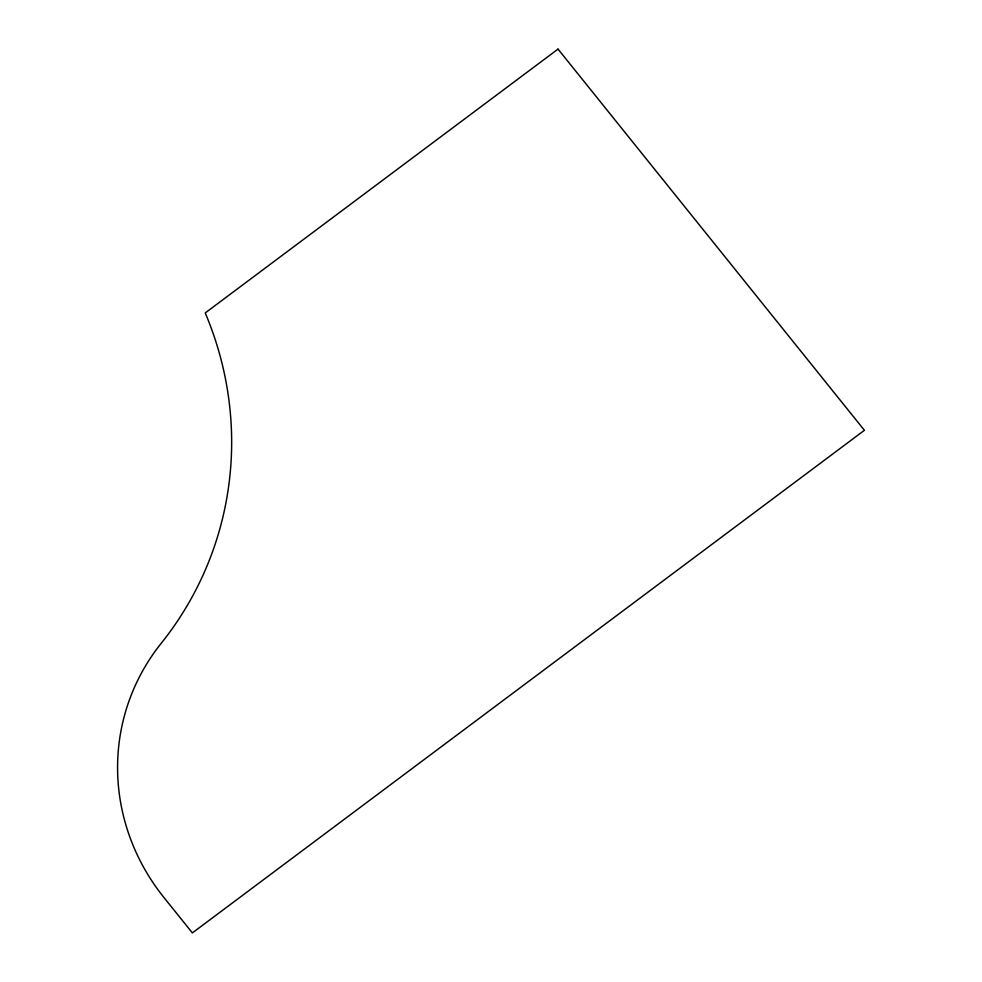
<?xml version="1.0" encoding="UTF-8"?>
<svg xmlns="http://www.w3.org/2000/svg" width="982" height="982" viewBox="0 0 982 982"><rect width="100%" height="100%" fill="white"/><g stroke="black" fill="none" stroke-linecap="round" stroke-linejoin="round"><path stroke-width="1.47" d="M558.034 49.1L205.238 312.939A347.014 333.573 21.2 0 1 161.379 643.112A213.916 205.631 21.2 0 0 163.847 897.401L192.374 932.9L864.418 430.3L558.034 49.1"/></g></svg>
